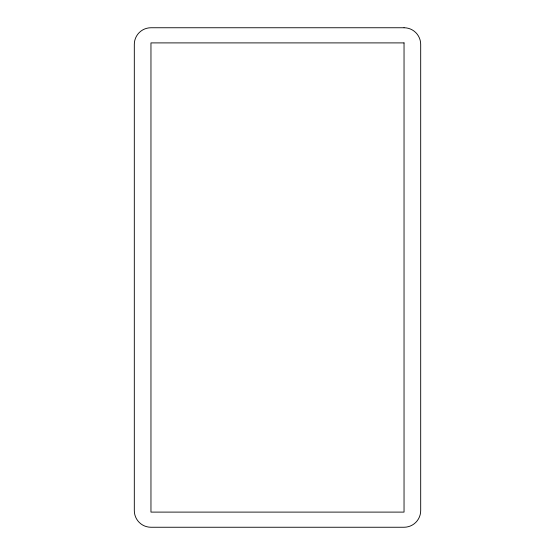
<?xml version="1.0" encoding="UTF-8"?>
<svg xmlns="http://www.w3.org/2000/svg" width="555" height="555" viewBox="0 0 555 555"><rect width="100%" height="100%" fill="white"/><g stroke="black" fill="none" stroke-linecap="round" stroke-linejoin="round"><path stroke-width="0.83" d="M404.04 27.75L150.96 27.75A16.65 16.65 0 0 0 134.31 44.4L134.31 510.6A16.65 16.65 0 0 0 150.96 527.25L404.04 527.25A16.65 16.65 0 0 0 420.69 510.6L420.69 44.4A16.65 16.65 0 0 0 404.04 27.75M404.04 42.901L150.96 42.901L150.96 512.105L404.04 512.105L404.04 42.901"/></g></svg>
